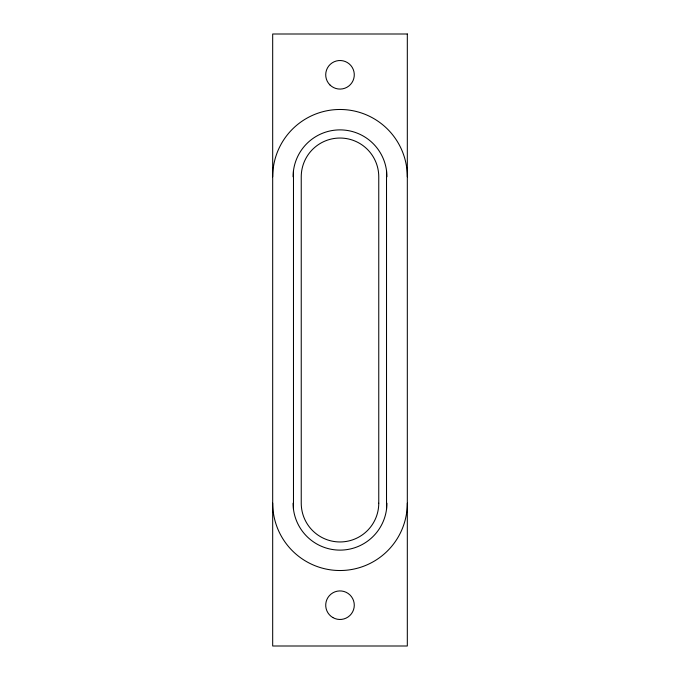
<?xml version="1.0" encoding="UTF-8"?>
<svg xmlns="http://www.w3.org/2000/svg" width="680" height="680" viewBox="0 0 680 680"><rect width="100%" height="100%" fill="white"/><g stroke="black" fill="none" stroke-linecap="round" stroke-linejoin="round"><path stroke-width="1.02" d="M293.479 509.329L293.479 170.671M386.521 509.329L386.521 170.671M293.08 176.8A46.92 46.92 0 0 1 340 129.88A46.92 46.92 0 0 1 386.92 176.8M272.68 176.8A67.32 67.32 0 0 1 340 109.48A67.32 67.32 0 0 1 407.32 176.8M386.92 503.2A46.92 46.92 0 0 1 340 550.12A46.92 46.92 0 0 1 293.08 503.2M407.32 503.2A67.32 67.32 0 0 1 340 570.52A67.32 67.32 0 0 1 272.68 503.2M407.32 34L272.68 34L272.68 646L407.32 646L407.32 34M378.76 503.2L378.76 176.8A38.76 38.76 0 0 0 340 138.04A38.76 38.76 0 0 0 301.24 176.8L301.24 503.2A38.76 38.76 0 0 0 340 541.96A38.76 38.76 0 0 0 378.76 503.2M329.902 84.898A14.28 14.28 0 0 0 353.796 78.497A14.28 14.28 0 0 0 336.302 61.004A14.28 14.28 0 0 0 329.902 84.898M332.86 617.567A14.28 14.28 0 0 0 354.28 605.2A14.28 14.28 0 0 0 332.86 592.832A14.28 14.28 0 0 0 332.86 617.567"/></g></svg>
